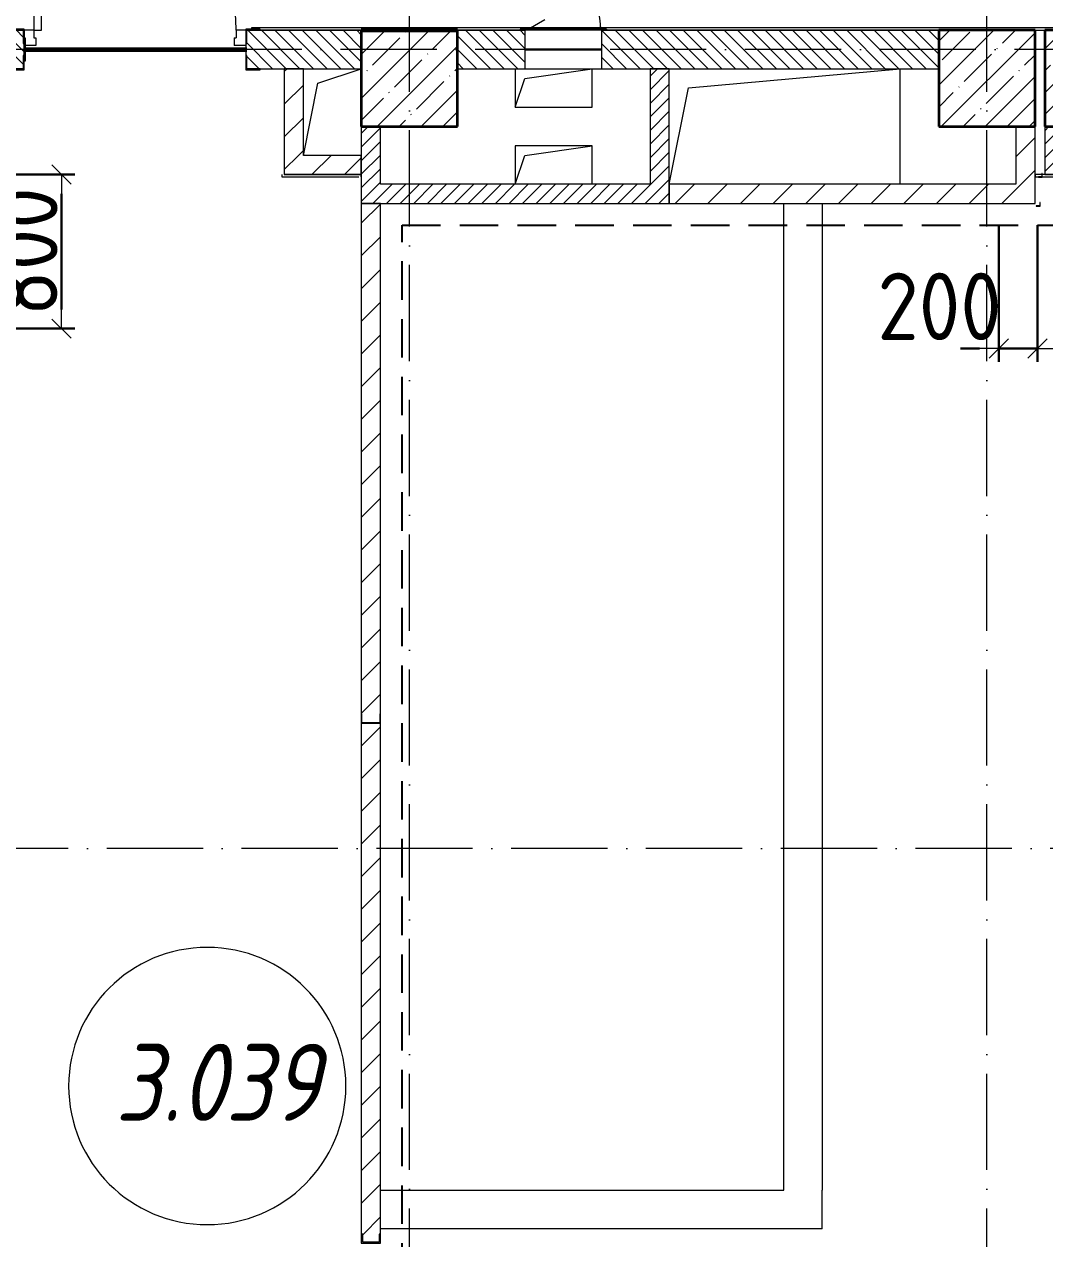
# Model space of a CAD drawing. Header units: millimetres. Extents: x -213536 to 1564669, y -45299 to 942238.
# Drawn here: x 602464 to 607764, y 426858 to 433166 of the extents above; entities that cross this region are included whole.
import ezdxf

# ---------------------------------------------------------------- set-up
doc = ezdxf.new("R2010")
doc.units = ezdxf.units.MM
for name, pattern in [('200_ШТРИХ_ш1п0_6_', [160, 100, -60]), ('50_200_ШТРИХ_1Т_ш5_п1_п1_', [700, 500, -100, 0, -100]), ('Штриховая _2 мм - 1 мм_', [300, 200, -100])]:
    doc.linetypes.add(name, pattern=pattern)
for name, color, linetype, lineweight in [('0-1', 7, 'Continuous', 5), ('0-2', 7, 'Continuous', 9), ('2.2) ПГП двери 2.4 -', 134, 'Continuous', 60), ('3) ЖБ 4м', 3, 'Continuous', 30), ('6) Мини окна 0.4 -', 10, 'Continuous', 30), ('Каркас_Импост', 7, 'Continuous', 13), ('Марки помещений', 7, 'Continuous', 9), ('Несущие колонны', 7, 'Continuous', 9), ('Несущие колонны-1', 7, 'Continuous', 35), ('Обобщенные модели', 7, 'Continuous', 9), ('Окна', 7, 'Continuous', 9), ('Оси-2', 7, '50_200_ШТРИХ_1Т_ш5_п1_п1_', 9), ('Открывание в плане-2', 7, '200_ШТРИХ_ш1п0_6_', 9), ('Открывание-1', 7, 'Continuous', 9), ('Панель', 7, 'Continuous', 13), ('Размеры', 7, 'Continuous', 15), ('Стены', 7, 'Continuous', 9), ('Стены-1', 7, 'Continuous', 13), ('Штриховка разреза-1', 7, 'Continuous', 9)]:
    doc.layers.add(name, color=color, linetype=linetype, lineweight=lineweight)
doc.layers.add('СТ-1_1', color=7, linetype='Штриховая _2 мм - 1 мм_', lineweight=90, true_color=0x888888)
doc.layers.get('0-2').off()
doc.styles.add('ISOCPEUR_I_2', font='isocpeui.ttf', dxfattribs={"width": 0.85, "height": 2.3})
doc.styles.add('СПДС', font='isocpeur.ttf', dxfattribs={"width": 0.9})
doc.dimstyles.new('Размера А3', dxfattribs={"dimtxt": 200, "dimasz": 100, "dimexe": 70, "dimexo": 100, "dimgap": 20, "dimtad": 1, "dimdec": 0, "dimrnd": 10, "dimzin": 0, "dimdsep": 46, "dimtxsty": 'СПДС', "dimblk": 'ARROWHEAD_6', "dimcen": 1, "dimclrd": 256, "dimclre": 256, "dimclrt": 256, "dimazin": 0, "dimtfac": 1, "dimtdec": 0, "dimtmove": 2, "dimatfit": 3, "dimfxl": 1, "dimtolj": 1, "dimtzin": 0, "dimarcsym": 0})
pattern_1 = [(45, (0, 0), (-84.8528, 84.8528), [])]
pattern_2 = [(135, (0, 0), (-35.35534, -35.35534), [])]
pattern_3 = [(45, (0, 0), (-35.35534, 35.35534), [])]

# ---------------------------------------------------------------- blocks, each defined once
blk = doc.blocks.new('ARROWHEAD_6')
at = {"color": 0, "linetype": 'Continuous'}
for p, q in [((0, 0), (-1, 0)), ((-0.5, -0.5), (0.5, 0.5))]:
    blk.add_line(p, q, dxfattribs=at)
blk = doc.blocks.new('*D4807')
at = {"layer": 'Defpoints', "color": 0, "transparency": 16777216}
for p in [(471154.1, 432223.4), (471354.1, 432223.4), (471354.1, 431482.5)]:
    blk.add_point(p, dxfattribs=at)
at = {"layer": 'Размеры', "lineweight": -2, "transparency": 16777216}
for p, q in [((471154.1, 432123.4), (471154.1, 431412.5)), ((471354.1, 432123.4), (471354.1, 431412.5)), ((471054.1, 431482.5), (470954.1, 431482.5)), ((471154.1, 431482.5), (471354.1, 431482.5)), ((471454.1, 431482.5), (471554.1, 431482.5))]:
    blk.add_line(p, q, dxfattribs=at)
at = {"layer": 'Размеры', "lineweight": -2, "transparency": 16777216, "xscale": 100, "yscale": 100, "zscale": 100}
blk.add_blockref('ARROWHEAD_6', (471154.1, 431482.5), dxfattribs=at)
at = {"layer": 'Размеры', "lineweight": -2, "transparency": 16777216, "xscale": 100, "yscale": 100, "zscale": 100, "rotation": 180}
blk.add_blockref('ARROWHEAD_6', (471354.1, 431482.5), dxfattribs=at)
at = {"layer": 'Размеры', "transparency": 16777216, "insert": (470522.8, 431875.8), "char_height": 350, "width": 1.866, "attachment_point": 1, "line_spacing_factor": 1.149209, "style": 'СПДС'}
blk.add_mtext('\\A1;200', dxfattribs=at)
blk = doc.blocks.new('*D4808')
at = {"layer": 'Defpoints', "color": 0, "transparency": 16777216}
for p in [(465742.1, 432385.4), (466284.8, 432385.4), (465079.1, 431585.4)]:
    blk.add_point(p, dxfattribs=at)
at = {"layer": 'Размеры', "lineweight": -2, "transparency": 16777216}
for p, q in [((465842.1, 432385.4), (466354.8, 432385.4)), ((466284.8, 431685.4), (466284.8, 432285.4)), ((465179.1, 431585.4), (466354.8, 431585.4))]:
    blk.add_line(p, q, dxfattribs=at)
at = {"layer": 'Размеры', "lineweight": -2, "transparency": 16777216, "xscale": 100, "yscale": 100, "zscale": 100}
for p, rotation in [((466284.8, 432385.4), 90), ((466284.8, 431585.4), 270)]:
    blk.add_blockref('ARROWHEAD_6', p, dxfattribs=dict(at, rotation=rotation))
at = {"layer": 'Размеры', "transparency": 16777216, "insert": (466089.8, 431985.4), "char_height": 350, "width": 1.866, "attachment_point": 5, "rotation": 90, "style": 'СПДС'}
blk.add_mtext('\\A1;800', dxfattribs=at)
blk = doc.blocks.new('BSC_Колонна _Прямоугольная - 500х500-V67-АИ2_03_План отделки стен 3-го этажа _Часть 2_')
at = {"layer": 'Несущие колонны'}
h = blk.add_hatch(dxfattribs=at)
h.set_pattern_fill('FP_75', color=256, style=0, pattern_type=2)
h.set_pattern_definition([(45, (-40400, -7650), (-114.04925, 114.04925), []), (45, (-40285.95, -7650), (-114.04925, 114.04925), [201.613, -40.323, 3.353, -36.97])])
h.paths.add_polyline_path([(-250, -250), (250, -250), (250, 250), (-250, 250)], flags=0)
at = {"layer": 'Несущие колонны-1'}
for p, q in [((250, 250), (-250, 250)), ((-250, 250), (-250, -250)), ((250, -250), (250, 250)), ((-250, -250), (250, -250))]:
    blk.add_line(p, q, dxfattribs=at)
blk = doc.blocks.new('BSC_Колонна _Прямоугольная - 500х500-V108-АИ2_03_План отделки стен 3-го этажа _Часть 2_')
at = {"layer": 'Несущие колонны'}
h = blk.add_hatch(dxfattribs=at)
h.set_pattern_fill('FP_98', color=256, style=0, pattern_type=2)
h.set_pattern_definition([(45, (-40950, -7650), (-114.04925, 114.04925), []), (45, (-40835.95, -7650), (-114.04925, 114.04925), [201.613, -40.323, 3.353, -36.97])])
h.paths.add_polyline_path([(-250, -250), (250, -250), (250, 250), (-250, 250)], flags=0)
at = {"layer": 'Несущие колонны-1'}
for p, q in [((250, 250), (-250, 250)), ((-250, 250), (-250, -250)), ((250, -250), (250, 250)), ((-250, -250), (250, -250))]:
    blk.add_line(p, q, dxfattribs=at)
blk = doc.blocks.new('BSC_Колонна _Прямоугольная - 500х500-V115-АИ2_03_План отделки стен 3-го этажа _Часть 2_')
at = {"layer": 'Несущие колонны'}
h = blk.add_hatch(dxfattribs=at)
h.set_pattern_fill('FP_105', color=256, style=0, pattern_type=2)
h.set_pattern_definition([(45, (-37400, -7650), (-114.04925, 114.04925), []), (45, (-37285.95, -7650), (-114.04925, 114.04925), [201.613, -40.323, 3.353, -36.97])])
h.paths.add_polyline_path([(-250, -250), (250, -250), (250, 250), (-250, 250)], flags=0)
at = {"layer": 'Несущие колонны-1'}
for p, q in [((250, 250), (-250, 250)), ((-250, 250), (-250, -250)), ((250, -250), (250, 250)), ((-250, -250), (250, -250))]:
    blk.add_line(p, q, dxfattribs=at)
blk = doc.blocks.new('Дверь_СКБ_1Ст_Внутренняя_ШЕР - СОШ_Д-17__Дв_1150x2100h_Лаборантские_ Инструментальные_EI30-28665936-АИ2_03_План отделки стен 3-го этажа _Часть 2_')
at = {"layer": 'Каркас_Импост'}
for p, q in [((-512.5, 100), (-562.5, 100)), ((-562.5, 100), (-562.5, 20)), ((-512.5, 100), (-512.5, 60)), ((587.5, 100), (537.5, 100)), ((537.5, 100), (537.5, 60)), ((587.5, 100), (587.5, 20)), ((-502.5, 20), (-562.5, 20)), ((-512.5, 60), (-502.5, 60)), ((-502.5, 60), (-502.5, 20)), ((527.5, 60), (537.5, 60)), ((527.5, 60), (527.5, 20)), ((587.5, 20), (527.5, 20))]:
    blk.add_line(p, q, dxfattribs=at)
at = {"layer": 'Открывание-1'}
blk.add_arc((-512.5, 100), 1050, 360, 90, dxfattribs=at)
at = {"layer": 'Панель'}
for p, q in [((-512.5, 1150), (-472.5, 1150)), ((-512.5, 1150), (-512.5, 100)), ((-472.5, 100), (-472.5, 1150)), ((-512.5, 100), (-472.5, 100))]:
    blk.add_line(p, q, dxfattribs=at)
blk = doc.blocks.new('154_Стойка_СКБ_Швеллер - СМ-2180_100-28318692-АИ2_03_План отделки стен 3-го этажа _Часть 2_')
at = {"layer": 'Обобщенные модели'}
for p, q in [((171, 50), (125, 50)), ((125, 50), (125, -50)), ((129.5, 42.4), (171, 42.4)), ((129.5, -42.4), (129.5, 42.4)), ((171, 42.4), (171, 50)), ((125, -50), (171, -50)), ((171, -42.4), (129.5, -42.4)), ((171, -50), (171, -42.4))]:
    blk.add_line(p, q, dxfattribs=at)
blk = doc.blocks.new('154_Фахверк_СКБ_Швеллер - Тип_100_3550-28487752-АИ2_03_План отделки стен 3-го этажа _Часть 2_')
at = {"layer": 'Обобщенные модели'}
for p, q in [((175, 50), (125, 50)), ((125, 50), (125, -50)), ((128, 47), (175, 47)), ((128, -47), (128, 47)), ((175, 47), (175, 50)), ((125, -50), (175, -50)), ((175, -47), (128, -47)), ((175, -50), (175, -47))]:
    blk.add_line(p, q, dxfattribs=at)
blk = doc.blocks.new('154_Стойка_СКБ_Уголок - СМ-2180_200-28268025-АИ2_03_План отделки стен 3-го этажа _Часть 2_')
at = {"layer": 'Обобщенные модели'}
for p, q in [((125, 156), (125, 81)), ((200, 156), (125, 156)), ((131, 81), (131, 150)), ((131, 150), (200, 150)), ((200, 150), (200, 156)), ((125, 81), (131, 81)), ((131, 19), (125, 19)), ((125, 19), (125, -56)), ((131, -50), (131, 19)), ((125, -56), (200, -56)), ((200, -50), (131, -50)), ((200, -56), (200, -50))]:
    blk.add_line(p, q, dxfattribs=at)
blk = doc.blocks.new('Стойка_Влож_Полоса боковая - Полоса-28213942-АИ2_03_План отделки стен 3-го этажа _Часть 2_')
at = {"layer": 'Обобщенные модели'}
for p, q in [((-5, 60), (0, 60)), ((-5, -60), (-5, 60)), ((0, 31), (0, -31)), ((0, -60), (-5, -60))]:
    blk.add_line(p, q, dxfattribs=at)
blk = doc.blocks.new('AR_Отверстие Ниша - Лючок-32404336-АИ2_03_План отделки стен 3-го этажа _Часть 2_')
at = {"layer": 'Окна'}
for p, q in [((200, 100), (-200, 100)), ((-200, 100), (-200, -100)), ((200, -100), (200, 100)), ((-200, -100), (200, -100))]:
    blk.add_line(p, q, dxfattribs=at)
blk = doc.blocks.new('Л_Общий_Лючок - Лючок-29684370-АИ2_03_План отделки стен 3-го этажа _Часть 2_')
at = {"layer": 'Окна'}
for p, q in [((424, 6), (-24, 6)), ((-24, 6), (-24, 0)), ((-24, 0), (0, 0)), ((400, 0), (424, 0)), ((424, 6), (424, 0))]:
    blk.add_line(p, q, dxfattribs=at)
at = {"layer": 'Открывание в плане-2'}
blk.add_line((16.4, 6), (342, 194), dxfattribs=at)
blk.add_arc((6, 0), 388, 0.89053, 30, dxfattribs=at)
blk = doc.blocks.new('AR_Отверстие прямоугольное _в плите_ - AR_Отверстие прямоугольное _в плите_-30459223-АИ2_03_План отделки стен 3-го этажа _Часть 2_')
at = {"layer": 'Обобщенные модели'}
for p, q in [((-200, 100), (-200, -100)), ((-150, 50), (200, 100)), ((200, -100), (200, 100)), ((-200, -100), (-150, 50)), ((-200, -100), (200, -100))]:
    blk.add_line(p, q, dxfattribs=at)
blk = doc.blocks.new('AR_Отверстие прямоугольное _в плите_ - AR_Отверстие прямоугольное _в плите_-V245-АИ2_03_План отделки стен 3-го этажа _Часть 2_')
at = {"layer": 'Обобщенные модели'}
for p, q in [((200, 100), (-200, 100)), ((-200, 100), (-200, -100)), ((-150, 50), (200, 100)), ((200, -100), (200, 100)), ((-200, -100), (-150, 50))]:
    blk.add_line(p, q, dxfattribs=at)
blk = doc.blocks.new('AR_Отверстие прямоугольное _в плите_ - AR_Отверстие прямоугольное _в плите_-V250-АИ2_03_План отделки стен 3-го этажа _Часть 2_')
at = {"layer": 'Обобщенные модели'}
for p, q in [((-75, 150), (150, 225)), ((-150, -225), (-75, 150))]:
    blk.add_line(p, q, dxfattribs=at)
blk = doc.blocks.new('AR_Отверстие прямоугольное _в плите_ - AR_Отверстие прямоугольное _в плите_-V259-АИ2_03_План отделки стен 3-го этажа _Часть 2_')
at = {"layer": 'Обобщенные модели'}
for p, q in [((-500, 200), (600, 300)), ((600, -300), (600, 300)), ((-600, -300), (-500, 200))]:
    blk.add_line(p, q, dxfattribs=at)
blk = doc.blocks.new('0125-Р-ОО-Ш2-АР-о_23_10_2024_rvt-1-АИ2_03_План отделки стен 3-го этажа _Часть 2_')
at = {"layer": 'Штриховка разреза-1'}
h = blk.add_hatch(dxfattribs=at)
h.set_pattern_fill('FP_1', color=256, style=0, pattern_type=2)
h.set_pattern_definition(pattern_2)
h.paths.add_polyline_path([(36949.4, 7700), (37150, 7700), (37150, 7900), (36556, 7900), (36556, 7831), (36550, 7831), (36550, 7769), (36556, 7769), (36556, 7700), (36625, 7700)], flags=0)
h.paths.add_polyline_path([(35394, 7700), (35394, 7769), (35400, 7769), (35400, 7831), (35394, 7831), (35394, 7900), (34950, 7899), (34950, 7700), (35325, 7700)], flags=0)
h.paths.add_polyline_path([(33456, 7700), (34250, 7700), (34250, 7900), (33456, 7900), (33456, 7831), (33450, 7831), (33450, 7769), (33456, 7769), (33456, 7701.5)], flags=0)
h.paths.add_polyline_path([(32544, 7700), (32744, 7700), (32744, 7769), (32750, 7769), (32750, 7831), (32744, 7831), (32744, 7900), (32456, 7900), (32456, 7831), (32450, 7831), (32450, 7769), (32456, 7769), (32456, 7700), (32525, 7700)], flags=0)
h.paths.add_polyline_path([(31675, 7700), (31744, 7700), (31744, 7769), (31750, 7769), (31750, 7831), (31744, 7831), (31744, 7900), (31650, 7900), (31650, 7700)], flags=0)
h = blk.add_hatch(dxfattribs=at)
h.set_pattern_fill('FP_1', color=256, style=0, pattern_type=2)
h.set_pattern_definition(pattern_2)
h.paths.add_polyline_path([(40150, 7700), (40150, 7900), (38400, 7899), (38400, 7700), (38813.4, 7700)], flags=0)
h.paths.add_polyline_path([(38000, 7700), (38000, 7900), (37650, 7900), (37650, 7700)], flags=0)
h = blk.add_hatch(dxfattribs=at)
h.set_pattern_fill('FP_3', color=256, style=0, pattern_type=2)
h.set_pattern_definition(pattern_1)
h.paths.add_polyline_path([(36850, 7250), (36850, 7700), (36750, 7700), (36750, 7250)], flags=0)
h = blk.add_hatch(dxfattribs=at)
h.set_pattern_fill('FP_92', color=256, style=0, pattern_type=2)
h.set_pattern_definition(pattern_3)
h.paths.add_polyline_path([(38750, 7100), (38750, 7700), (38650, 7700), (38650, 7100)], flags=0)
h = blk.add_hatch(dxfattribs=at)
h.set_pattern_fill('FP_92', color=256, style=0, pattern_type=2)
h.set_pattern_definition(pattern_3)
h.paths.add_polyline_path([(37250, 7000), (37250, 7400), (37150, 7400), (37150, 7000)], flags=0)
h = blk.add_hatch(dxfattribs=at)
h.set_pattern_fill('FP_3', color=256, style=0, pattern_type=2)
h.set_pattern_definition(pattern_1)
h.paths.add_polyline_path([(40650, 7000), (40650, 7400), (40550, 7400), (40550, 7000)], flags=0)
h = blk.add_hatch(dxfattribs=at)
h.set_pattern_fill('FP_92', color=256, style=0, pattern_type=2)
h.set_pattern_definition(pattern_3)
h.paths.add_polyline_path([(40800, 7150), (40800, 7400), (40700, 7400), (40700, 7150)], flags=0)
h = blk.add_hatch(dxfattribs=at)
h.set_pattern_fill('FP_3', color=256, style=0, pattern_type=2)
h.set_pattern_definition(pattern_1)
h.paths.add_polyline_path([(37150, 7150), (37150, 7250), (36750, 7250), (36750, 7150), (36949.4, 7150)], flags=0)
h = blk.add_hatch(dxfattribs=at)
h.set_pattern_fill('FP_92', color=256, style=0, pattern_type=2)
h.set_pattern_definition(pattern_3)
h.paths.add_polyline_path([(37250, 7000), (38750, 7000), (38750, 7100), (37250, 7100)], flags=0)
h = blk.add_hatch(dxfattribs=at)
h.set_pattern_fill('FP_3', color=256, style=0, pattern_type=2)
h.set_pattern_definition(pattern_1)
h.paths.add_polyline_path([(40550, 7000), (40550, 7100), (38750, 7100), (38750, 7000), (38813.4, 7000)], flags=0)
h = blk.add_hatch(dxfattribs=at)
h.set_pattern_fill('FP_3', color=256, style=0, pattern_type=2)
h.set_pattern_definition(pattern_1)
h.paths.add_polyline_path([(37247, 400), (37247, 447), (37153, 447), (37153, 400), (37200, 400)], flags=0)
h.paths.add_polyline_path([(37242.4, 1604.5), (37242.4, 1646), (37250, 1646), (37250, 4300), (37150, 4300), (37150, 1646), (37157.6, 1646), (37157.6, 1604.5)], flags=0)
h.paths.add_polyline_path([(37157.6, 4303), (37247, 4303), (37247, 4350), (37250, 4350), (37250, 7000), (37150, 7000), (37150, 4350), (37153, 4350), (37153, 4303)], flags=0)
at = {"layer": 'Стены'}
for p, q in [((39345, 1875), (39345, 7000)), ((39545, 7000), (39545, 1875)), ((37250, 1875), (39345, 1875)), ((39545, 1675), (39545, 1875)), ((39545, 1675), (37250, 1675))]:
    blk.add_line(p, q, dxfattribs=at)
at = {"layer": 'Стены-1'}
for p, q in [((37150, 7900), (36625, 7900)), ((37976, 7900), (37650, 7900)), ((40150, 7900), (38424, 7900)), ((36550, 7831), (36550, 7769)), ((36625, 7700), (37150, 7700)), ((36850, 7700), (36750, 7700)), ((36750, 7700), (36750, 7250)), ((36850, 7250), (36850, 7700)), ((37650, 7700), (38000, 7700)), ((38400, 7700), (40150, 7700)), ((38750, 7700), (38650, 7700)), ((38650, 7700), (38650, 7100)), ((38750, 7100), (38750, 7700)), ((37150, 7400), (37150, 7000)), ((37250, 7100), (37250, 7400)), ((40550, 7400), (40550, 7100)), ((40650, 7000), (40650, 7400)), ((40700, 7400), (40700, 7150)), ((36750, 7250), (36750, 7150)), ((37150, 7250), (36850, 7250)), ((37150, 7150), (37150, 7250)), ((36750, 7150), (37150, 7150)), ((40700, 7150), (40800, 7150)), ((38650, 7100), (37250, 7100)), ((38750, 7000), (38750, 7100)), ((40550, 7100), (38750, 7100)), ((38750, 7100), (38750, 7000)), ((37150, 7000), (37150, 4350)), ((37250, 7000), (37150, 7000)), ((37150, 7000), (37250, 7000)), ((37250, 4350), (37250, 7000)), ((37250, 7000), (38750, 7000)), ((38750, 7000), (40550, 7000)), ((40550, 7000), (40650, 7000)), ((37150, 4300), (37150, 1646)), ((37250, 1646), (37250, 4300))]:
    blk.add_line(p, q, dxfattribs=at)
at = {"layer": '0-2'}
for name, p in [('Дверь_СКБ_1Ст_Внутренняя_ШЕР - СОШ_Д-17__Дв_1150x2100h_Лаборантские_ Инструментальные_EI30-28665936-АИ2_03_План отделки стен 3-го этажа _Часть 2_', (35962.5, 7800)), ('Л_Общий_Лючок - Лючок-29684370-АИ2_03_План отделки стен 3-го этажа _Часть 2_', (38000, 7900)), ('154_Стойка_СКБ_Уголок - СМ-2180_200-28268025-АИ2_03_План отделки стен 3-го этажа _Часть 2_', (36425, 7750)), ('BSC_Колонна _Прямоугольная - 500х500-V115-АИ2_03_План отделки стен 3-го этажа _Часть 2_', (37400, 7650)), ('BSC_Колонна _Прямоугольная - 500х500-V67-АИ2_03_План отделки стен 3-го этажа _Часть 2_', (40400, 7650)), ('BSC_Колонна _Прямоугольная - 500х500-V108-АИ2_03_План отделки стен 3-го этажа _Часть 2_', (40950, 7650)), ('AR_Отверстие прямоугольное _в плите_ - AR_Отверстие прямоугольное _в плите_-V250-АИ2_03_План отделки стен 3-го этажа _Часть 2_', (37000, 7475)), ('AR_Отверстие прямоугольное _в плите_ - AR_Отверстие прямоугольное _в плите_-30459223-АИ2_03_План отделки стен 3-го этажа _Часть 2_', (38150, 7600)), ('AR_Отверстие прямоугольное _в плите_ - AR_Отверстие прямоугольное _в плите_-V259-АИ2_03_План отделки стен 3-го этажа _Часть 2_', (39350, 7400)), ('AR_Отверстие прямоугольное _в плите_ - AR_Отверстие прямоугольное _в плите_-V245-АИ2_03_План отделки стен 3-го этажа _Часть 2_', (38150, 7200))]:
    blk.add_blockref(name, p, dxfattribs=at)
for name, p, rotation in [('154_Стойка_СКБ_Уголок - СМ-2180_200-28268025-АИ2_03_План отделки стен 3-го этажа _Часть 2_', (35525, 7850), 180), ('AR_Отверстие Ниша - Лючок-32404336-АИ2_03_План отделки стен 3-го этажа _Часть 2_', (38200, 7800), 180), ('Стойка_Влож_Полоса боковая - Полоса-28213942-АИ2_03_План отделки стен 3-го этажа _Часть 2_', (35400, 7800), 180), ('154_Фахверк_СКБ_Швеллер - Тип_100_3550-28487752-АИ2_03_План отделки стен 3-го этажа _Часть 2_', (37200, 4175), 89.99999999999991), ('154_Стойка_СКБ_Швеллер - СМ-2180_100-28318692-АИ2_03_План отделки стен 3-го этажа _Часть 2_', (37200, 1475), 89.99999999999991)]:
    blk.add_blockref(name, p, dxfattribs=dict(at, rotation=rotation))
blk = doc.blocks.new('101_Уголок настенный вертикальный_Металл-ПМЮ-02_ - ДШ-2_Накладной профиль для деформационного шва Гидроконтур ПСН-100 белый _для 50мм шва_-20413397-АИ2_03_План отделки стен 3-го этажа _Часть 2_')
at = {"layer": 'Обобщенные модели'}
for p, q in [((145, 8), (125, 8)), ((125, 8), (125, -12)), ((127, -12), (127, 6)), ((127, 6), (145, 6)), ((145, 6), (145, 8)), ((125, -12), (127, -12))]:
    blk.add_line(p, q, dxfattribs=at)
blk = doc.blocks.new('101_Уголок настенный вертикальный_Металл-ПМЮ-02_ - Металл-ПМЮ-02-20891566-АИ2_03_План отделки стен 3-го этажа _Часть 2_')
at = {"layer": 'Обобщенные модели'}
for p, q in [((145, 8), (125, 8)), ((125, 8), (125, -12)), ((127, -12), (127, 6)), ((127, 6), (145, 6)), ((145, 6), (145, 8)), ((125, -12), (127, -12))]:
    blk.add_line(p, q, dxfattribs=at)
blk = doc.blocks.new('AI_Марка_Помещение_х1__Общий_E___ISO-2_1K_ - Номер-16210215-АИ2_03_План отделки стен 3-го этажа _Часть 2_')
at = {"layer": 'Марки помещений'}
for start, end in [(360, 180), (180, 360)]:
    blk.add_arc((0.039, 0.312), 2.4, start, end, dxfattribs=at)
blk = doc.blocks.new('3этНиз')
at = {"layer": 'СТ-1_1', "lineweight": 25}
for p, q in [((468054.1, 432123.4), (471442.1, 432123.4)), ((468054.1, 425735.4), (468054.1, 432123.4))]:
    blk.add_line(p, q, dxfattribs=at)
at = {"layer": 'Стены-1'}
for p, q in [((475517.1, 433147.4), (467272.1, 433147.4)), ((467272.1, 433147.4), (467272.1, 433141.4)), ((467317.1, 433135.4), (467842.1, 433135.4)), ((468342.1, 433135.4), (468668.1, 433135.4)), ((469116.1, 433135.4), (470842.1, 433135.4)), ((471342.1, 433135.4), (471392.1, 433135.4)), ((467430.1, 432385.4), (467430.1, 432373.4)), ((467430.1, 432373.4), (467830.1, 432373.4)), ((467842.1, 432385.4), (467442.1, 432385.4)), ((467842.1, 432373.4), (467842.1, 432385.4)), ((475442.1, 432385.4), (471342.1, 432385.4)), ((471342.1, 432385.4), (471342.1, 432373.4)), ((471342.1, 432373.4), (475454.1, 432373.4))]:
    blk.add_line(p, q, dxfattribs=at)
at = {"layer": '0-1'}
blk.add_blockref('0125-Р-ОО-Ш2-АР-о_23_10_2024_rvt-1-АИ2_03_План отделки стен 3-го этажа _Часть 2_', (430692.1, 425235.4), dxfattribs=at)
at = {"layer": 'Марки помещений', "color": 3, "xscale": 300, "yscale": 300, "zscale": 99.99999999999993}
blk.add_blockref('AI_Марка_Помещение_х1__Общий_E___ISO-2_1K_ - Номер-16210215-АИ2_03_План отделки стен 3-го этажа _Часть 2_', (467030.8, 427557.8), dxfattribs=at)
at = {"layer": 'Обобщенные модели', "rotation": 180}
for name, p in [('101_Уголок настенный вертикальный_Металл-ПМЮ-02_ - ДШ-2_Накладной профиль для деформационного шва Гидроконтур ПСН-100 белый _для 50мм шва_-20413397-АИ2_03_План отделки стен 3-го этажа _Часть 2_', (471504.1, 432379.4)), ('101_Уголок настенный вертикальный_Металл-ПМЮ-02_ - Металл-ПМЮ-02-20891566-АИ2_03_План отделки стен 3-го этажа _Часть 2_', (471493, 432229.4))]:
    blk.add_blockref(name, p, dxfattribs=at)
at = {"layer": 'Марки помещений', "color": 114, "true_color": 0x139b48, "insert": (466564.6, 427870.7), "char_height": 400, "width": 785.654, "attachment_point": 1, "style": 'ISOCPEUR_I_2'}
blk.add_mtext('3.039', dxfattribs=at)
blk = doc.blocks.new('Ось 3 этаж')
at = {"layer": 'Оси-2'}
for p, q in [((468092.1, 423014.8), (468092.1, 437970.1)), ((471092.1, 423014.8), (471092.1, 437970.1)), ((522142.1, 433035.4), (428373.3, 433035.4)), ((535630.4, 428885.4), (428373.3, 428885.4))]:
    blk.add_line(p, q, dxfattribs=at)
at = {"layer": 'Размеры'}
dim = blk.add_linear_dim(base=(466284.8, 432385.4), p1=(465079.1, 431585.4), p2=(465742.1, 432385.4), angle=90, dimstyle='Размера А3', override={"dimtxt": 350}, dxfattribs=at)
dim.commit()
dim.dimension.update_dxf_attribs({"geometry": '*D4808', "text_midpoint": (466089.8, 431985.4)})
dim = blk.add_linear_dim(base=(471354.1, 431482.5), p1=(471154.1, 432223.4), p2=(471354.1, 432223.4), dimstyle='Размера А3', override={"dimtxt": 350}, dxfattribs=at)
dim.commit()
dim.dimension.update_dxf_attribs({"geometry": '*D4807', "text_midpoint": (470822.1, 431642.4), "dimtype": 160})

msp = doc.modelspace()

# ---------------------------------------------------------------- linework, layer by layer
at = {"layer": '2.2) ПГП двери 2.4 -', "color": 2}
msp.add_lwpolyline([(602468.9, 433035.4), (603619.9, 433035.4)], dxfattribs=at)
at = {"layer": '3) ЖБ 4м', "color": 2, "lineweight": 60}
msp.add_lwpolyline([(604713.9, 433135.4), (604213.9, 433135.4)], dxfattribs=at)
at = {"layer": '6) Мини окна 0.4 -', "color": 2}
msp.add_lwpolyline([(605063.9, 433035.4), (605463.9, 433035.4)], dxfattribs=at)

# ---------------------------------------------------------------- block references
at = {"color": 5, "lineweight": 30}
msp.add_blockref('Ось 3 этаж', (136371.8, 0), dxfattribs=at)
at = {"layer": '3) ЖБ 4м'}
msp.add_blockref('3этНиз', (136371.8, 0), dxfattribs=at)

# ---------------------------------------------------------------- texts
at = {"layer": 'Марки помещений', "color": 114, "true_color": 0x139b48, "insert": (602937.3, 427870.7), "char_height": 400, "width": 785.654, "attachment_point": 1, "style": 'ISOCPEUR_I_2'}
msp.add_mtext('3.039', dxfattribs=at)

doc.saveas('drawing.dxf')
